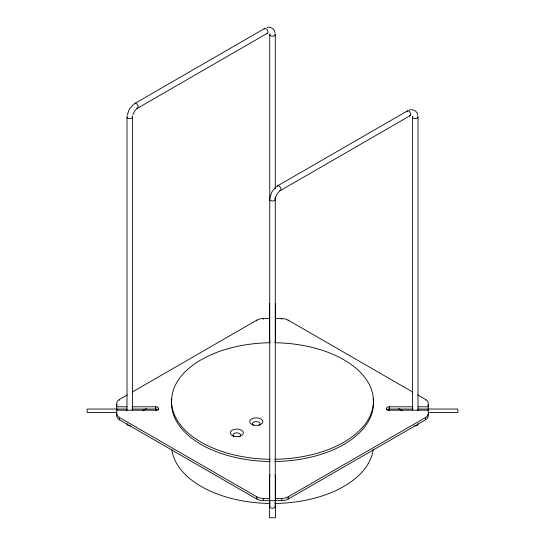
<?xml version="1.0" encoding="UTF-8"?>
<svg xmlns="http://www.w3.org/2000/svg" width="545" height="545" viewBox="0 0 545 545"><rect width="100%" height="100%" fill="white"/><g stroke="black" fill="none" stroke-linecap="round" stroke-linejoin="round"><path stroke-width="0.82" d="M127.128 115.315L129.267 109.273L133.436 104.402M269.877 197.733L272.016 191.69L276.179 186.812M132.83 114.845L134.452 111.35L136.686 108.823M275.572 197.263L277.201 193.768L279.435 191.241M134.867 103.421L264.638 28.497M137.619 108.189L267.391 33.265M277.609 185.838L407.381 110.914M280.362 190.607L410.133 115.683M417.668 394.907L425.536 399.451A9.176 5.3 0 0 1 428.227 403.198L428.227 416.039A9.176 5.3 0 0 1 425.536 419.786L288.162 499.097A9.176 5.3 0 0 1 281.676 500.651L263.324 500.651A9.176 5.3 0 0 1 256.838 499.097L119.464 419.786A9.176 5.3 0 0 1 116.773 416.039L116.773 403.198A9.176 5.3 0 0 1 119.464 399.451L127.332 394.907M132.34 392.019L256.838 320.14A9.176 5.3 0 0 1 263.324 318.587L269.564 318.587M142.729 410.746L146.414 408.614M155.707 410.746L158.643 409.05M275.436 498.403L281.676 498.403A9.176 5.3 0 0 0 288.162 496.849L425.536 417.538A9.176 5.3 0 0 0 428.227 413.791M409.172 110.104C412.851 108.523 417.334 111.112 417.804 115.09M267.186 27.454C270.749 26.392 274.598 29.028 275.062 32.68M275.436 318.587L281.676 318.587A9.176 5.3 0 0 1 288.162 320.14L412.66 392.019M116.773 406.802L126.93 406.802M132.013 406.802L155.707 406.802A2.936 1.696 0 0 1 158.643 408.498A2.936 1.696 0 0 1 155.707 410.194L116.773 410.194M428.227 410.194L389.294 410.194A2.936 1.696 0 0 1 386.357 408.498A2.936 1.696 0 0 1 389.294 406.802L412.987 406.802M418.07 406.802L428.227 406.802M126.93 409.05L87.159 409.05L87.159 412.442L116.78 412.442M132.013 409.05L155.707 409.05A2.936 1.696 0 0 1 158.316 409.969M386.684 409.969A2.936 1.696 0 0 1 389.294 409.05L412.987 409.05M418.07 409.05L457.841 409.05L457.841 412.442L428.22 412.442M116.773 413.791A9.176 5.3 0 0 0 119.464 417.538L256.838 496.849A9.176 5.3 0 0 0 263.324 498.403L269.564 498.403M398.586 408.614L402.271 410.746M386.357 409.05L389.294 410.746M425.536 399.451L425.536 400.153M425.536 417.538L425.536 419.786M418.001 117.046L418.001 410.617M412.497 117.046L412.497 410.617M389.294 406.802L389.294 409.05M288.162 320.14L288.162 320.841M288.162 496.849L288.162 499.097M281.676 318.587L281.676 319.295M281.676 498.403L281.676 500.651M275.436 303.735L275.436 341.068A2.936 1.696 0 0 1 274.946 342.001M275.252 34.628L275.252 188.645M275.252 197.161L275.252 506.646M269.748 34.628L269.748 506.646M269.564 303.735L269.564 341.068A2.936 1.696 0 0 0 270.054 342.001M263.324 318.587L263.324 319.295M263.324 498.403L263.324 500.651M256.838 320.14L256.838 320.841M256.838 496.849L256.838 499.097M155.707 406.802L155.707 409.05M132.503 117.046L132.503 410.617M126.999 117.046L126.999 410.617M119.464 399.451L119.464 400.153M119.464 417.538L119.464 419.786M373.134 449.727A100.941 58.274 0 0 1 274.905 503.471M270.095 503.471A100.941 58.274 0 0 1 171.866 449.727M116.773 405.446A9.176 5.3 0 0 1 116.889 404.615M428.111 404.615A9.176 5.3 0 0 1 428.227 405.446M270.054 474.988A2.936 1.696 0 0 0 269.564 475.928L269.564 517.75L275.436 517.75L275.436 475.928A2.936 1.696 0 0 0 274.946 474.988M373.134 398.736A100.941 58.274 0 0 1 274.905 461.513M270.095 461.513A100.941 58.274 0 0 1 171.866 398.736M274.905 342.744A100.941 58.274 0 0 1 373.441 401.004A100.941 58.274 0 0 1 274.905 459.265M270.095 459.265A100.941 58.274 0 0 1 171.559 401.004A100.941 58.274 0 0 1 270.095 342.744M234.343 436.804A3.856 2.228 0 0 1 234.009 433.568A3.856 2.228 0 0 1 239.616 433.568A3.856 2.228 0 0 1 239.282 436.804M253.554 425.427A3.856 2.228 0 0 1 253.554 422.28A3.856 2.228 0 0 1 259.004 422.28A3.856 2.228 0 0 1 259.004 425.427M132.162 116.276A2.752 1.587 0 0 1 129.887 118.633A2.752 1.587 0 0 1 127.223 116.412M130.589 425.747A2.752 1.587 0 0 1 127.809 425.352A2.752 1.587 0 0 1 127.128 423.751M134.329 104.293A2.752 1.587 60 0 1 136.359 103.632A2.752 1.587 60 0 1 138.185 106.793A2.752 1.587 60 0 1 136.597 108.223M264.141 29.185A2.752 1.587 60 0 1 267.391 30.091A2.752 1.587 60 0 1 266.546 33.354M274.905 33.858A2.752 1.587 0 0 1 272.5 36.222A2.752 1.587 0 0 1 270.095 33.858M274.905 198.687A2.752 1.587 0 0 1 272.5 201.05A2.752 1.587 0 0 1 270.095 198.687M274.905 505.876A2.752 1.587 0 0 1 272.5 508.233A2.752 1.587 0 0 1 270.095 505.876M277.071 186.703A2.752 1.587 60 0 1 279.108 186.043A2.752 1.587 60 0 1 280.934 189.204A2.752 1.587 60 0 1 279.34 190.634M406.822 111.977A2.752 1.587 60 0 1 408.634 110.982A2.752 1.587 60 0 1 410.657 113.898A2.752 1.587 60 0 1 409.472 115.799M417.654 116.276A2.752 1.587 0 0 1 415.249 118.633A2.752 1.587 0 0 1 412.838 116.276M417.872 423.751A2.752 1.587 0 0 1 417.191 425.352A2.752 1.587 0 0 1 414.411 425.747M233.512 436.15A6.608 3.815 0 0 0 243.417 432.846A6.608 3.815 0 0 0 233.512 429.542A6.608 3.815 0 0 0 233.512 436.15M252.573 424.766A6.608 3.815 0 0 0 262.867 421.878A6.608 3.815 0 0 0 253.391 418.179A6.608 3.815 0 0 0 252.573 424.766"/></g></svg>
